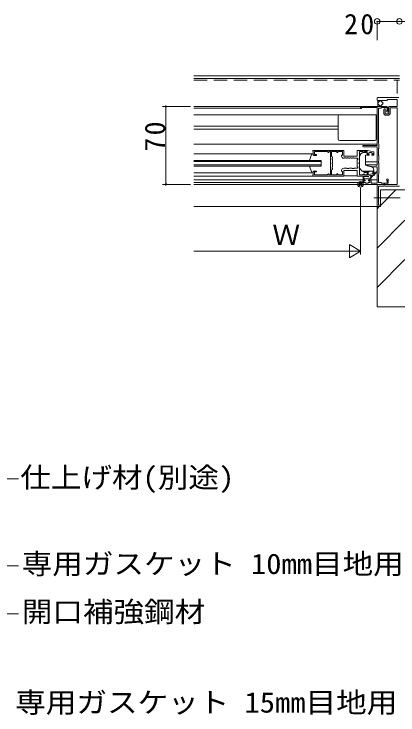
# Model space of a CAD drawing. Units: millimetres, scale not verified. Extents: x -1962 to 1999, y -1405 to 1403.
# Drawn here: x -977 to -632, y 152 to 782 of the extents above; entities that cross this region are included whole.
import ezdxf
from ezdxf.enums import TextEntityAlignment as Align

# ---------------------------------------------------------------- set-up
doc = ezdxf.new("R2010")
doc.units = ezdxf.units.MM
doc.header["$LTSCALE"] = 10
doc.header["$PDMODE"] = 32
doc.header["$PDSIZE"] = 5
doc.linetypes.add('CHAIN1', pattern=[8, 5, -1, 1, -1])
doc.linetypes.add('DASHED1', pattern=[1.8, 1.2, -0.6])
doc.layers.add('0-5', color=7, linetype='Continuous', lineweight=9)
doc.layers.add('0-9_部材名__寸法', color=7, linetype='Continuous', lineweight=9)
doc.styles.add('ＭＳ ゴシック', font='')
doc.styles.get('ＭＳ ゴシック').set_extended_font_data('MS Gothic')

msp = doc.modelspace()

# ---------------------------------------------------------------- linework, layer by layer
at = {"layer": '0-5', "color": 2, "lineweight": 18}
for p, q in [((-815.27, 726.56), (-630.27, 726.56)), ((-815.27, 723.98), (-630.27, 723.98)), ((-649.77, 704.48), (-649.77, 698.98)), ((-649.77, 702.39), (-647.69, 704.48)), ((-647.35, 698.98), (-649.77, 701.39)), ((-647.53, 698.98), (-644.77, 701.74)), ((-644.77, 702.04), (-647.2, 704.48)), ((-647.27, 623.98), (-625.27, 623.98)), ((-647.27, 623.98), (-647.27, 608.98)), ((-647.27, 610.14), (-633.43, 623.98)), ((-650.27, 608.98), (-647.27, 608.98)), ((-650.27, 607.14), (-648.43, 608.98)), ((-650.27, 608.98), (-650.27, 518.98)), ((-650.27, 571.79), (-625.27, 596.79)), ((-650.27, 536.43), (-625.27, 561.43)), ((-650.27, 518.98), (-625.27, 518.98))]:
    msp.add_line(p, q, dxfattribs=at)
at = {"layer": '0-5', "color": 2, "linetype": 'DASHED1', "lineweight": 18}
for p, q in [((-815.27, 722.63), (-630.27, 722.63)), ((-632.27, 722.63), (-632.27, 706.98))]:
    msp.add_line(p, q, dxfattribs=at)
at = {"layer": '0-5'}
for p, q in [((-650.27, 706.48), (-650.27, 704.98)), ((-649.77, 706.98), (-630.77, 706.98)), ((-649.77, 704.48), (-641.27, 704.48)), ((-640.42, 705.33), (-632.27, 705.33)), ((-632.27, 705.33), (-632.27, 698.98)), ((-815.27, 698.98), (-664.77, 698.98)), ((-815.27, 697.48), (-665.27, 697.48)), ((-665.27, 698.48), (-665.27, 697.48)), ((-664.97, 697.18), (-664.77, 697.18)), ((-664.77, 698.98), (-644.23, 698.98)), ((-664.47, 697.98), (-664.47, 697.48)), ((-664.47, 697.98), (-650.27, 697.98)), ((-650.27, 697.98), (-650.27, 663.98)), ((-649.07, 697.33), (-649.07, 665.98)), ((-647.07, 697.33), (-649.07, 697.33)), ((-646.77, 697.63), (-646.77, 697.98)), ((-646.77, 697.98), (-641.92, 697.98)), ((-644.27, 696.28), (-644.27, 692.48)), ((-643.57, 696.98), (-643.07, 696.98)), ((-643.31, 698.98), (-641.92, 698.98)), ((-643.07, 696.98), (-643.07, 692.48)), ((-641.92, 694.88), (-641.92, 694.8)), ((-641.27, 695.18), (-641.62, 695.18)), ((-641.27, 697.33), (-641.27, 695.18)), ((-640.27, 697.33), (-640.27, 694.8)), ((-639.77, 698.48), (-639.77, 692.48)), ((-639.27, 698.98), (-632.27, 698.98)), ((-638.57, 697.78), (-632.27, 697.78)), ((-638.57, 697.78), (-638.57, 692.48)), ((-632.27, 697.78), (-632.27, 628.98)), ((-815.27, 691.48), (-650.27, 691.48)), ((-685.27, 669.48), (-685.27, 690.48)), ((-652.27, 691.48), (-684.27, 691.48)), ((-651.27, 669.48), (-651.27, 690.48)), ((-643.07, 692.48), (-639.77, 692.48)), ((-643.07, 691.28), (-639.77, 691.28)), ((-685.27, 681.28), (-815.27, 681.28)), ((-650.27, 681.28), (-651.27, 681.28)), ((-685.27, 678.68), (-815.27, 678.68)), ((-650.27, 678.68), (-651.27, 678.68)), ((-652.27, 668.48), (-684.27, 668.48)), ((-815.27, 664.98), (-650.27, 664.98)), ((-650.27, 663.98), (-662.67, 663.98)), ((-650.27, 662.78), (-662.67, 662.78)), ((-650.27, 662.78), (-650.27, 646.38)), ((-648.69, 665.56), (-649.07, 665.98)), ((-648.62, 665.36), (-648.62, 661.39)), ((-707.77, 656.48), (-815.27, 656.48)), ((-711.05, 650.48), (-709.45, 655.74)), ((-708.49, 656.48), (-707.77, 656.48)), ((-708.27, 658.98), (-708.27, 658.78)), ((-707.77, 658.48), (-707.97, 658.48)), ((-680.57, 659.48), (-707.77, 659.48)), ((-707.77, 655.48), (-707.77, 658.48)), ((-707.27, 654.98), (-705.07, 654.98)), ((-695.27, 658.48), (-706.77, 658.48)), ((-706.77, 655.78), (-706.77, 658.48)), ((-705.17, 655.78), (-706.77, 655.78)), ((-704.77, 655.38), (-704.77, 655.28)), ((-694.18, 657.58), (-695.27, 658.48)), ((-693.77, 658.48), (-693.77, 657.78)), ((-692.27, 658.48), (-693.77, 658.48)), ((-692.27, 658.48), (-692.27, 637.48)), ((-686.67, 658.48), (-691.27, 658.48)), ((-691.27, 658.48), (-691.27, 654.03)), ((-686.67, 658.48), (-686.67, 657.83)), ((-685.97, 657.53), (-686.37, 657.53)), ((-685.67, 658.48), (-685.67, 657.83)), ((-682.22, 654.48), (-682.22, 654.98)), ((-681.47, 655.28), (-681.92, 655.28)), ((-680.27, 659.18), (-680.27, 654.48)), ((-668.27, 659.18), (-668.27, 654.48)), ((-659.48, 659.48), (-667.97, 659.48)), ((-666.27, 657.98), (-666.27, 652.83)), ((-662.77, 658.48), (-665.77, 658.48)), ((-662.77, 658.48), (-662.77, 658.03)), ((-660.17, 657.53), (-662.27, 657.53)), ((-659.27, 658.48), (-661.77, 658.48)), ((-661.77, 658.48), (-661.77, 658.03)), ((-660.77, 655.23), (-660.77, 646.23)), ((-660.17, 655.23), (-660.77, 655.23)), ((-659.27, 655.48), (-659.27, 658.48)), ((-659.17, 656.53), (-659.17, 656.23)), ((-653.66, 658.26), (-659.06, 659.43)), ((-657.67, 655.18), (-658.97, 655.18)), ((-658.47, 655.98), (-658.47, 657.18)), ((-657.49, 657.18), (-658.47, 657.18)), ((-657.67, 655.98), (-658.47, 655.98)), ((-657.37, 655.68), (-657.37, 655.48)), ((-656.87, 657.68), (-657.28, 657.26)), ((-655.67, 657.68), (-656.87, 657.68)), ((-655.67, 657.68), (-655.26, 657.26)), ((-655.17, 655.68), (-655.17, 655.48)), ((-654.07, 655.98), (-654.87, 655.98)), ((-653.77, 655.18), (-654.87, 655.18)), ((-653.27, 657.77), (-653.27, 655.68)), ((-648.69, 661.19), (-649.07, 660.78)), ((-649.07, 660.78), (-649.07, 654.98)), ((-649.07, 654.98), (-648.69, 654.56)), ((-815.27, 650.48), (-700.77, 650.48)), ((-815.27, 649.48), (-700.77, 649.48)), ((-700.77, 650.48), (-700.77, 645.48)), ((-690.48, 653.61), (-691.27, 654.03)), ((-690.62, 652.53), (-690.62, 651.33)), ((-690.62, 651.33), (-690.4, 651.11)), ((-690.32, 653.34), (-690.32, 652.83)), ((-690.32, 650.9), (-690.32, 648.48)), ((-680.27, 654.48), (-668.27, 654.48)), ((-680.27, 652.53), (-680.07, 652.53)), ((-679.77, 652.83), (-678.57, 652.83)), ((-678.27, 652.53), (-677.62, 652.53)), ((-677.32, 652.83), (-676.12, 652.83)), ((-675.82, 652.53), (-675.17, 652.53)), ((-674.87, 652.83), (-673.67, 652.83)), ((-673.37, 652.53), (-672.72, 652.53)), ((-672.42, 652.83), (-671.22, 652.83)), ((-670.92, 652.53), (-667.92, 652.53)), ((-668.22, 645.05), (-668.22, 650.9)), ((-667.92, 651.33), (-668.13, 651.11)), ((-667.92, 651.33), (-667.92, 652.53)), ((-666.57, 651.33), (-666.57, 652.53)), ((-666.57, 651.33), (-666.36, 651.11)), ((-666.27, 653.53), (-666.27, 643.89)), ((-666.27, 650.9), (-666.27, 648.48)), ((-660.77, 649.28), (-650.27, 649.28)), ((-648.69, 650.39), (-649.07, 649.98)), ((-649.07, 649.98), (-649.07, 648.38)), ((-648.62, 654.36), (-648.62, 650.59)), ((-815.27, 646.48), (-700.77, 646.48)), ((-815.27, 645.48), (-700.77, 645.48)), ((-709.45, 640.21), (-711.03, 645.48)), ((-690.4, 644.84), (-690.62, 644.63)), ((-690.62, 644.63), (-690.62, 643.43)), ((-690.32, 647.48), (-690.32, 645.05)), ((-690.32, 643.13), (-690.32, 642.61)), ((-680.27, 643.43), (-677.62, 643.43)), ((-677.32, 643.13), (-676.12, 643.13)), ((-676.12, 643.13), (-675.9, 643.34)), ((-675.69, 643.43), (-672.84, 643.43)), ((-670.92, 643.43), (-667.92, 643.43)), ((-668.13, 644.84), (-667.92, 644.63)), ((-667.92, 644.63), (-667.92, 643.43)), ((-666.36, 644.84), (-666.57, 644.63)), ((-666.57, 643.43), (-666.57, 644.63)), ((-666.27, 647.48), (-666.27, 645.05)), ((-666.27, 643.13), (-666.27, 637.98)), ((-665.97, 643.18), (-663.62, 640.83)), ((-660.77, 646.68), (-650.27, 646.68)), ((-660.77, 646.23), (-655.54, 644.92)), ((-658.93, 645.79), (-655.27, 644.88)), ((-651.69, 646.68), (-658.82, 646.68)), ((-650.27, 644.88), (-655.27, 644.88)), ((-651.48, 646.59), (-651.27, 646.38)), ((-651.27, 646.38), (-650.27, 646.38)), ((-650.27, 644.88), (-650.27, 629.98)), ((-648.69, 647.96), (-649.07, 648.38)), ((-648.62, 647.76), (-648.62, 638.59)), ((-707.77, 639.48), (-815.27, 639.48)), ((-815.27, 636.48), (-687.97, 636.48)), ((-687.77, 636.48), (-738.27, 636.48)), ((-707.77, 639.48), (-708.49, 639.48)), ((-708.27, 636.98), (-708.27, 637.18)), ((-707.77, 637.48), (-707.97, 637.48)), ((-707.77, 640.48), (-707.77, 637.48)), ((-707.77, 636.48), (-680.57, 636.48)), ((-705.07, 640.98), (-707.27, 640.98)), ((-706.77, 640.18), (-706.77, 637.48)), ((-705.17, 640.18), (-706.77, 640.18)), ((-695.27, 637.48), (-706.77, 637.48)), ((-704.77, 640.68), (-704.77, 640.58)), ((-694.18, 638.37), (-695.27, 637.48)), ((-693.77, 638.18), (-693.77, 637.48)), ((-692.27, 637.48), (-693.77, 637.48)), ((-690.48, 642.34), (-691.27, 641.93)), ((-691.27, 641.93), (-691.27, 637.48)), ((-691.27, 637.48), (-686.67, 637.48)), ((-686.67, 638.13), (-686.67, 637.48)), ((-685.97, 638.43), (-686.37, 638.43)), ((-685.67, 638.13), (-685.67, 637.48)), ((-685.67, 637.48), (-681.47, 637.48)), ((-682.22, 641.48), (-682.22, 640.98)), ((-681.47, 640.68), (-681.92, 640.68)), ((-681.47, 640.68), (-681.47, 637.48)), ((-680.27, 641.48), (-668.27, 641.48)), ((-680.27, 641.48), (-680.27, 636.78)), ((-668.27, 636.78), (-680.27, 636.78)), ((-668.27, 641.48), (-668.27, 636.78)), ((-667.97, 636.48), (-659.48, 636.48)), ((-665.77, 637.48), (-662.77, 637.48)), ((-663.77, 640.98), (-653.77, 640.98)), ((-663.16, 640.76), (-663.62, 640.83)), ((-661.59, 639.73), (-663.16, 640.76)), ((-661.97, 640.38), (-662.97, 640.98)), ((-662.77, 637.93), (-662.77, 637.48)), ((-661.97, 640.38), (-659.27, 640.38)), ((-661.81, 636.48), (-658.51, 636.51)), ((-661.77, 637.93), (-661.77, 637.48)), ((-661.77, 637.48), (-659.27, 637.48)), ((-660.15, 639.53), (-661.59, 639.73)), ((-659.79, 640.38), (-660.15, 639.53)), ((-659.27, 640.48), (-659.27, 637.48)), ((-653.66, 637.69), (-659.06, 636.52)), ((-658.48, 640.38), (-657.47, 640.38)), ((-658.47, 640.28), (-658.47, 637.67)), ((-654.07, 638.63), (-658.47, 637.67)), ((-657.47, 640.98), (-657.47, 640.38)), ((-654.07, 640.38), (-654.07, 638.63)), ((-653.27, 641.48), (-653.27, 642.01)), ((-653.27, 640.38), (-653.27, 638.18)), ((-649.07, 637.98), (-648.69, 638.39)), ((-649.07, 637.98), (-649.07, 630.63)), ((-815.27, 632.98), (-662.27, 632.98)), ((-815.27, 630.63), (-665.23, 630.63)), ((-665.27, 630.48), (-665.27, 629.48)), ((-664.77, 630.78), (-664.97, 630.78)), ((-664.47, 630.48), (-664.47, 629.98)), ((-663.27, 629.98), (-664.47, 629.98)), ((-663.27, 629.98), (-663.27, 631.98)), ((-662.77, 636.05), (-662.77, 632.98)), ((-662.77, 632.98), (-661.86, 632.98)), ((-662.27, 634.18), (-662.27, 635.68)), ((-662.27, 632.98), (-661.86, 632.98)), ((-661.22, 632.13), (-662.27, 632.13)), ((-662.07, 635.87), (-658.8, 636)), ((-662.07, 633.98), (-659.52, 633.98)), ((-661.4, 632.86), (-661.08, 632.69)), ((-660.92, 630.63), (-660.42, 629.98)), ((-658.62, 629.98), (-660.42, 629.98)), ((-656.97, 633.98), (-659.52, 633.98)), ((-658.62, 629.98), (-658.12, 630.63)), ((-658.12, 630.63), (-656.77, 630.63)), ((-657.64, 632.86), (-657.96, 632.69)), ((-657.82, 632.13), (-656.77, 632.13)), ((-657.17, 632.98), (-656.77, 632.98)), ((-657.17, 632.98), (-656.27, 632.98)), ((-656.77, 632.98), (-650.27, 632.98)), ((-656.77, 630.63), (-656.77, 632.13)), ((-655.97, 633.28), (-655.97, 633.98)), ((-655.77, 629.98), (-655.77, 631.98)), ((-650.27, 629.98), (-655.77, 629.98)), ((-649.07, 630.63), (-647.07, 630.63)), ((-646.77, 630.33), (-646.77, 629.98)), ((-646.77, 629.98), (-641.92, 629.98)), ((-641.92, 633.15), (-641.92, 633.08)), ((-641.27, 632.78), (-641.62, 632.78)), ((-641.27, 630.63), (-641.27, 632.78)), ((-640.27, 630.63), (-640.27, 633.15)), ((-815.27, 628.98), (-664.77, 628.98)), ((-644.23, 628.98), (-664.77, 628.98)), ((-650.27, 628.98), (-632.27, 628.98)), ((-649.07, 627.33), (-649.07, 610.18)), ((-649.07, 627.33), (-644.27, 627.33)), ((-641.92, 628.98), (-643.31, 628.98)), ((-643.27, 627.33), (-630.27, 627.33)), ((-815.27, 608.98), (-650.27, 608.98)), ((-649.07, 610.18), (-647.27, 610.18)), ((-647.27, 610.18), (-647.27, 608.98))]:
    msp.add_line(p, q, dxfattribs=at)
at = {"layer": '0-5', "color": 6, "lineweight": 18}
for p, q in [((-667.04, 630.74), (-663.5, 627.21)), ((-667.04, 627.21), (-663.5, 630.74))]:
    msp.add_line(p, q, dxfattribs=at)
at = {"layer": '0-5', "color": 2, "linetype": 'CHAIN1', "lineweight": 18}
msp.add_line((-653.4, 616.98), (-629.45, 616.98), dxfattribs=at)
at = {"layer": '0-5'}
for points in [[(-681.47, 655.28), (-681.47, 658.48), (-685.67, 658.48)], [(-654.07, 655.98), (-654.07, 657.18), (-655.04, 657.18)], [(-672.63, 643.34), (-672.42, 643.13), (-671.22, 643.13)], [(-660.92, 630.63), (-662.27, 630.63), (-662.27, 632.13)], [(-650.27, 628.98), (-650.27, 608.98), (-647.27, 608.98)]]:
    msp.add_lwpolyline(points, dxfattribs=at)
at = {"layer": '0-5', "color": 6, "lineweight": 18}
msp.add_circle((-665.27, 628.98), 2.5, dxfattribs=at)
at = {"layer": '0-5'}
for centre, radius, start, end in [((-649.77, 706.48), 0.5, 90, 180), ((-649.77, 704.98), 0.5, 180, 270), ((-640.42, 704.48), 0.85, 89.89099, 180), ((-664.77, 698.48), 0.5, 90, 180), ((-664.97, 697.48), 0.3, 180, 270), ((-664.77, 697.48), 0.3, 270, 0), ((-647.07, 697.63), 0.3, 270, 0), ((-643.57, 696.28), 0.7, 90, 180), ((-643.77, 699.18), 0.5, 203.57799, 336.422), ((-641.92, 697.33), 1.65, 0, 90), ((-641.92, 697.33), 0.65, 0, 90), ((-641.62, 694.88), 0.3, 90, 180), ((-641.09, 694.8), 0.825, 180, 0), ((-639.27, 698.48), 0.5, 90, 180), ((-684.27, 690.48), 1, 90, 180), ((-652.27, 690.48), 1, 0, 90), ((-643.07, 692.48), 1.2, 180, 270), ((-639.77, 692.48), 1.2, 270, 0), ((-684.27, 669.48), 1, 180, 270), ((-652.27, 669.48), 1, 270, 0), ((-662.67, 663.38), 0.6, 90, 270), ((-648.92, 665.36), 0.3, 0, 41.987), ((-648.92, 661.39), 0.3, 318.01299, 0), ((-708.49, 655.48), 1, 90, 164.45299), ((-707.77, 658.98), 0.5, 90, 180), ((-707.97, 658.78), 0.3, 180, 270), ((-707.27, 655.48), 0.5, 180, 270), ((-705.17, 655.38), 0.4, 0, 90), ((-705.07, 655.28), 0.3, 270, 0), ((-694.02, 657.78), 0.25, 230.702, 0), ((-686.37, 657.83), 0.3, 180, 270), ((-685.97, 657.83), 0.3, 270, 0), ((-681.92, 654.98), 0.3, 90, 180), ((-680.57, 659.18), 0.3, 0, 90), ((-667.97, 659.18), 0.3, 90, 180), ((-665.77, 657.98), 0.5, 90, 180), ((-662.27, 653.53), 4, 90, 180), ((-662.27, 658.03), 0.5, 180, 0), ((-660.17, 656.53), 1, 0, 90), ((-660.17, 656.23), 1, 270, 0), ((-659.48, 657.48), 2, 77.77498, 89.99998), ((-658.97, 655.48), 0.3, 180, 270), ((-657.67, 655.68), 0.3, 0, 90), ((-657.67, 655.48), 0.3, 270, 0), ((-657.49, 657.48), 0.3, 270, 315), ((-655.04, 657.48), 0.3, 225, 270), ((-654.87, 655.68), 0.3, 90, 180), ((-654.87, 655.48), 0.3, 180, 270), ((-653.77, 655.68), 0.5, 270, 0), ((-653.77, 657.77), 0.5, 0, 77.77498), ((-690.62, 652.83), 0.3, 270, 0), ((-690.62, 653.34), 0.3, 0, 62.241), ((-690.62, 650.9), 0.3, 0, 45), ((-680.27, 654.48), 1.95, 180, 270), ((-680.07, 652.83), 0.3, 270, 0), ((-678.27, 652.83), 0.3, 180, 270), ((-677.62, 652.83), 0.3, 270, 0), ((-675.82, 652.83), 0.3, 180, 270), ((-675.17, 652.83), 0.3, 270, 0), ((-673.37, 652.83), 0.3, 180, 270), ((-672.72, 652.83), 0.3, 270, 0), ((-670.92, 652.83), 0.3, 180, 270), ((-667.92, 650.9), 0.3, 135, 180), ((-666.57, 652.83), 0.3, 270, 0), ((-666.57, 650.9), 0.3, 0, 45), ((-648.92, 654.36), 0.3, 0, 41.987), ((-648.92, 650.59), 0.3, 318.01299, 0), ((-690.32, 647.98), 0.5, 90, 270), ((-690.62, 643.13), 0.3, 0, 90), ((-690.62, 642.61), 0.3, 297.75899, 0), ((-690.62, 645.05), 0.3, 315, 0), ((-680.27, 641.48), 1.95, 90, 180), ((-677.62, 643.13), 0.3, 0, 90), ((-675.69, 643.13), 0.3, 90, 135), ((-672.84, 643.13), 0.3, 45, 90), ((-670.92, 643.13), 0.3, 90, 180), ((-667.92, 645.05), 0.3, 180, 225), ((-666.27, 647.98), 0.5, 90, 270), ((-666.57, 643.13), 0.3, 0, 90), ((-666.57, 645.05), 0.3, 315, 0), ((-665.27, 643.89), 1, 180, 225), ((-658.82, 646.23), 0.45, 90, 255.98399), ((-656.27, 642.01), 3, 0, 76), ((-651.69, 646.38), 0.3, 45, 90), ((-648.92, 647.76), 0.3, 0, 41.987), ((-708.49, 640.48), 1, 195.547, 270), ((-707.97, 637.18), 0.3, 90, 180), ((-707.77, 636.98), 0.5, 180, 270), ((-707.27, 640.48), 0.5, 90, 180), ((-705.17, 640.58), 0.4, 270, 0), ((-705.07, 640.68), 0.3, 0, 90), ((-694.02, 638.18), 0.25, 0, 129.29797), ((-686.37, 638.13), 0.3, 90, 180), ((-685.97, 638.13), 0.3, 0, 90), ((-681.92, 640.98), 0.3, 180, 270), ((-680.57, 636.78), 0.3, 270, 0), ((-667.97, 636.78), 0.3, 180, 270), ((-665.77, 637.98), 0.5, 180, 270), ((-662.27, 637.93), 0.5, 0, 180), ((-662.57, 636.05), 0.2, 126.13698, 180), ((-661.86, 635.08), 1.4, 87.96599, 126.13699), ((-662.26, 635.87), 0.195, 359.16899, 268.42099), ((-659.48, 638.48), 2, 270, 282.22499), ((-658.97, 640.48), 0.3, 90, 180), ((-658.97, 640.28), 0.5, 0, 90), ((-658.49, 636.16), 0.35, 207.63199, 92.25499), ((-652.28, 633.13), 4.76, 106.89499, 169.793), ((-652.34, 633.34), 3.68, 106.79099, 170.00299), ((-653.67, 640.38), 0.4, 0, 180), ((-653.77, 641.48), 0.5, 270, 0), ((-653.76, 638.17), 0.495, 282.03099, 6.644), ((-653.77, 638.18), 0.5, 282.22499, 0), ((-654.23, 638.43), 1.77, 297.61499, 351.16599), ((-650.9, 637.9), 2.39, 95.09999, 171.92299), ((-650.85, 637.76), 1.68, 84.38799, 166.27399), ((-650.76, 639.92), 0.5, 279.54799, 134.745), ((-648.92, 638.59), 0.3, 318.01299, 0), ((-664.97, 630.48), 0.3, 90, 180), ((-664.77, 630.48), 0.3, 0, 90), ((-662.27, 631.98), 1, 90, 180), ((-662.27, 633.98), 0.2, 90, 0), ((-661.86, 631.98), 1, 62.20299, 90), ((-661.22, 632.43), 0.3, 270, 62.20299), ((-657.82, 632.43), 0.3, 117.797, 270), ((-657.17, 631.98), 1, 90, 117.797), ((-656.77, 631.98), 1, 0, 90), ((-656.27, 633.28), 0.3, 270, 0), ((-647.07, 630.33), 0.3, 0, 90), ((-641.09, 633.15), 0.825, 0, 180), ((-641.62, 633.08), 0.3, 180, 270), ((-641.92, 630.63), 1.65, 270, 0), ((-641.92, 630.63), 0.65, 270, 0), ((-664.77, 629.48), 0.5, 180, 270), ((-643.77, 627.33), 0.5, 0, 180), ((-643.77, 628.78), 0.5, 23.57799, 156.422)]:
    msp.add_arc(centre, radius, start, end, dxfattribs=at)
at = {"layer": '0-9_部材名__寸法'}
for p, q in [((-650.27, 758.64), (-650.27, 775.39)), ((-615.27, 775.39), (-650.27, 775.39)), ((-818.27, 698.98), (-843.27, 698.98)), ((-840.27, 698.98), (-840.27, 628.98)), ((-818.27, 628.98), (-843.27, 628.98)), ((-665.27, 625.98), (-665.27, 565.98)), ((-675.27, 574.98), (-675.27, 562.98)), ((-665.27, 568.98), (-675.27, 574.98)), ((-665.27, 568.98), (-815.27, 568.98)), ((-665.27, 568.98), (-675.27, 562.98)), ((-972.76, 364.37), (-1016.3, 364.37)), ((-997.83, 286.39), (-972.76, 286.39)), ((-1021.86, 243.03), (-972.76, 243.03))]:
    msp.add_line(p, q, dxfattribs=at)
for centre, start, end in [((-840.27, 698.98), 90, 270), ((-840.27, 698.98), 270, 90), ((-840.27, 628.98), 90, 270), ((-840.27, 628.98), 270, 90)]:
    msp.add_arc(centre, 0.6, start, end, dxfattribs=at)
for p in [(-650.27, 775.39), (-630.27, 775.39)]:
    msp.add_point(p, dxfattribs=at)

# ---------------------------------------------------------------- texts
at = {"layer": '0-9_部材名__寸法', "style": 'ＭＳ ゴシック'}
msp.add_text('Ｗ', height=18.33, dxfattribs=at).set_placement((-744.58, 569), align=Align.BOTTOM_LEFT)
at = {"layer": '0-9_部材名__寸法', "style": 'ＭＳ ゴシック', "width": 1.1}
for s, p in [('仕上げ材(別途)', (-971.32, 351.06)), ('専用ガスケット 10mm目地用', (-969.98, 273.45)), ('開口補強鋼材', (-969.93, 230.34)), ('専用ガスケット 15㎜目地用', (-975.82, 148.91))]:
    msp.add_text(s, height=18.33, dxfattribs=at).set_placement(p, align=Align.BOTTOM_LEFT)
at = {"layer": '0-9_部材名__寸法', "insert": (-680.01, 763.62), "char_height": 18.33, "attachment_point": 7, "style": 'ＭＳ ゴシック'}
msp.add_mtext('\\T1.17;20', dxfattribs=at)
at = {"layer": '0-9_部材名__寸法', "insert": (-840.67, 658.44), "char_height": 18.33, "attachment_point": 7, "rotation": 90, "style": 'ＭＳ ゴシック'}
msp.add_mtext('\\T1.17;70', dxfattribs=at)

doc.saveas('drawing.dxf')
